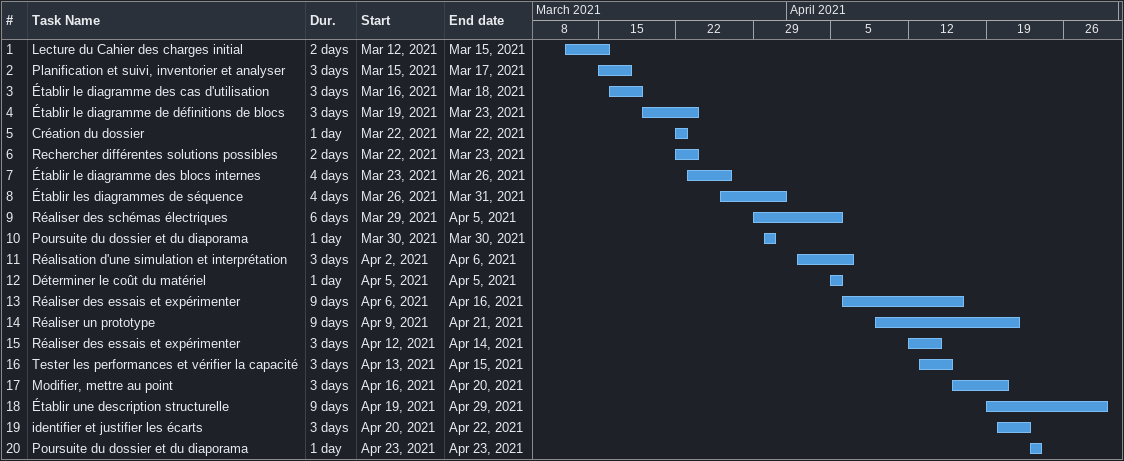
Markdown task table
| ID | Task | Duration | Start | Finish |
|---|---|---|---|---|
| 1 | Lecture du Cahier des charges initial | 2d | 2021-03-12 | 2021-03-15 |
| 2 | Planification et suivi, inventorier et analyser | 3d | 2021-03-15 | 2021-03-17 |
| 3 | Établir le diagramme des cas d'utilisation | 3d | 2021-03-16 | 2021-03-18 |
| 4 | Établir le diagramme de définitions de blocs | 3d | 2021-03-19 | 2021-03-23 |
| 5 | Création du dossier | 1d | 2021-03-22 | 2021-03-22 |
| 6 | Rechercher différentes solutions possibles | 2d | 2021-03-22 | 2021-03-23 |
| 7 | Établir le diagramme des blocs internes | 4d | 2021-03-23 | 2021-03-26 |
| 8 | Établir les diagrammes de séquence | 4d | 2021-03-26 | 2021-03-31 |
| 9 | Réaliser des schémas électriques | 6d | 2021-03-29 | 2021-04-05 |
| 10 | Poursuite du dossier et du diaporama | 1d | 2021-03-30 | 2021-03-30 |
| 11 | Réalisation d'une simulation et interprétation | 3d | 2021-04-02 | 2021-04-06 |
| 12 | Déterminer le coût du matériel | 1d | 2021-04-05 | 2021-04-05 |
| 13 | Réaliser des essais et expérimenter | 9d | 2021-04-06 | 2021-04-16 |
| 14 | Réaliser un prototype | 9d | 2021-04-09 | 2021-04-21 |
| 15 | Réaliser des essais et expérimenter | 3d | 2021-04-12 | 2021-04-14 |
| 16 | Tester les performances et vérifier la capacité | 3d | 2021-04-13 | 2021-04-15 |
| 17 | Modifier, mettre au point | 3d | 2021-04-16 | 2021-04-20 |
| 18 | Établir une description structurelle | 9d | 2021-04-19 | 2021-04-29 |
| 19 | identifier et justifier les écarts | 3d | 2021-04-20 | 2021-04-22 |
| 20 | Poursuite du dossier et du diaporama | 1d | 2021-04-23 | 2021-04-23 |
